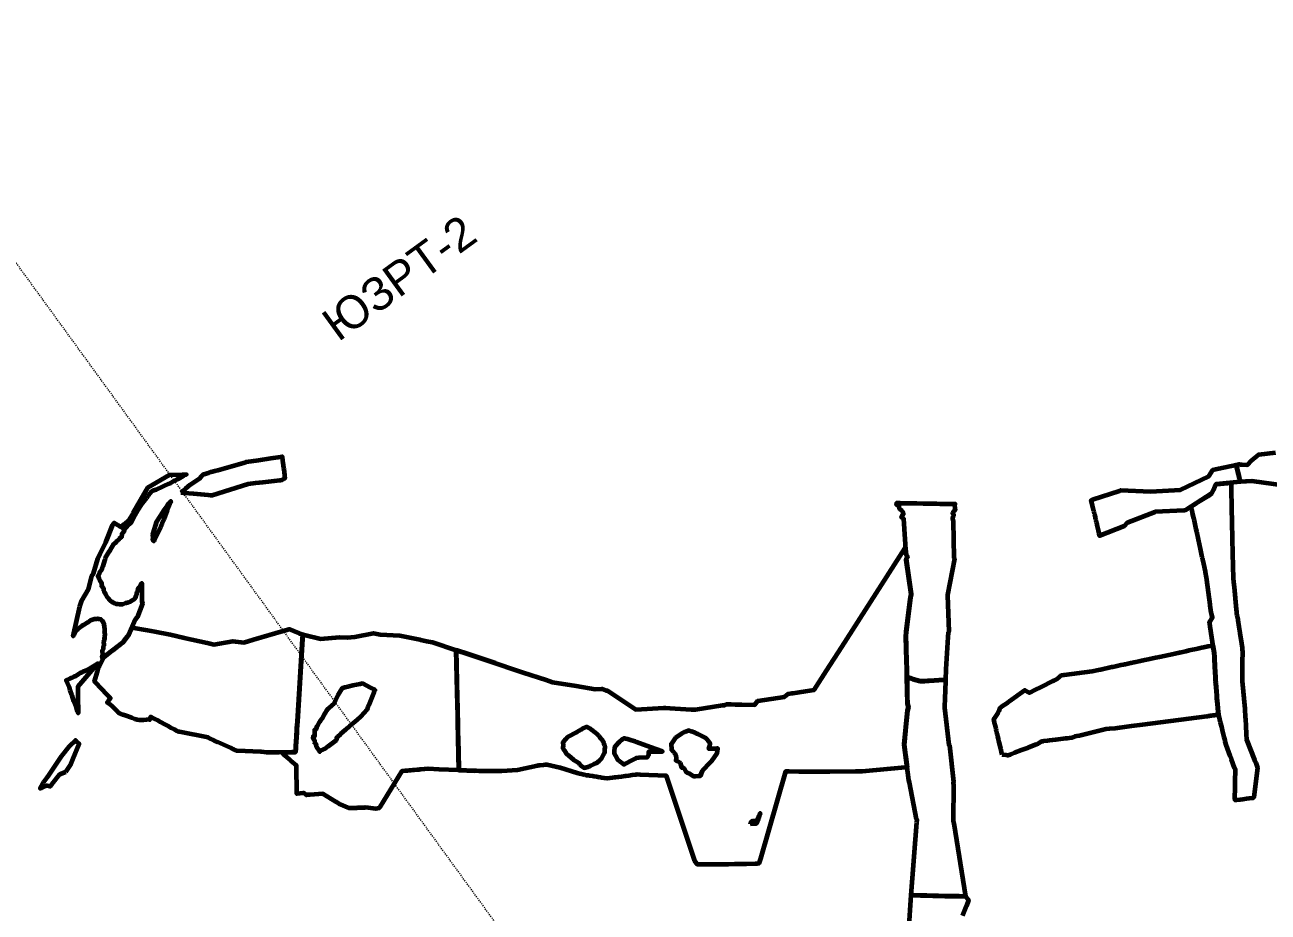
# Model space of a CAD drawing. Header units: millimetres. Extents: x -11105 to 6250, y -8045 to 7046.
# Drawn here: x -3911.5 to -3798.8, y -944.5 to -864 of the extents above; entities that cross this region are included whole.
import ezdxf
from ezdxf.enums import TextEntityAlignment as Align

# ---------------------------------------------------------------- set-up
doc = ezdxf.new("R2010")
doc.units = ezdxf.units.MM
doc.linetypes.add('DOT', pattern=[2, 1, -1])
for name, color, linetype in [('_Сеть_', 1, 'Continuous'), ('C_____20241011082056843177_Очистные_-225_ЗРТ_tridb_ОР_04_17', 1, 'Continuous'), ('C_____20241011082107859057_БДШ-0_26_23_18_-260_ЮЗРТ-2_tridb_ОР_03_20', 1, 'Continuous'), ('C_____20241011082107859057_БДШ-0_26_23_18_-260_ЮЗРТ-2_tridb_ОР_04_20', 1, 'Continuous'), ('C_____20241011082107978176_БДШ-0_26_28_-260_ЮЗРТ-2_tridb_ОР_11_20', 1, 'Continuous'), ('C_____20241011082107978176_БДШ-0_26_28_-260_ЮЗРТ-2_tridb_ОР_12_20', 1, 'Continuous'), ('C_____20241011082108115808_БДШ-0_28_30_-260_ЮЗРТ-2_ОР_tridb_ОР_09_20', 1, 'Continuous'), ('C_____20241011082109190137_БДШ-1_26_23_П18_-260_ЮЗРТ-2_ОР_tridb_ОР_10_20', 1, 'Continuous'), ('C_____20241011082115958728_ОРТ_24_П13_-260_ЮЗРТ-2_ОР_tridb_ОР_09_20', 1, 'Continuous'), ('C_____20241011082116097569_ОРТ_26_-260_ЮЗРТ-2_ОР_tridb_ОР_09_20', 1, 'Continuous'), ('C_____20241011082116097569_ОРТ_26_-260_ЮЗРТ-2_ОР_tridb_ОР_10_20', 1, 'Continuous'), ('C_____20241011082116097569_ОРТ_26_-260_ЮЗРТ-2_ОР_tridb_ОР_11_20', 1, 'Continuous'), ('C_____20241011082116562224_ОРТ_29_П6_-260_ПШ_ЮЗРТ-2_ОР_tridb_ОР_08_20', 1, 'Continuous'), ('C_____20241011082116562224_ОРТ_29_П6_-260_ПШ_ЮЗРТ-2_ОР_tridb_ОР_09_20', 1, 'Continuous')]:
    doc.layers.add(name, color=color, linetype=linetype)
doc.styles.add('Arial', font='arial.ttf', dxfattribs={"height": 0.2})

msp = doc.modelspace()

# ---------------------------------------------------------------- linework, layer by layer
at = {"layer": '_Сеть_', "color": 251, "linetype": 'DOT', "lineweight": 13, "ltscale": 0.09, "true_color": 0x42495b}
msp.add_lwpolyline([(-1601.21, -4066.55), (-5607.9, 1448.19)], dxfattribs=at)
at = {"layer": 'C_____20241011082107859057_БДШ-0_26_23_18_-260_ЮЗРТ-2_tridb_ОР_03_20', "color": 18, "linetype": 'Continuous', "lineweight": 60, "ltscale": 0.09, "true_color": 0x000000}
for points in [[(-3801.35, -905.22), (-3801.37, -905.15), (-3801.47, -904.75), (-3801.49, -904.65), (-3801.59, -904.26), (-3801.59, -904.23), (-3801.64, -904.04), (-3801.68, -903.89), (-3801.39, -903.83), (-3801.27, -903.85), (-3801.12, -903.87), (-3800.71, -903.89), (-3800.62, -903.87), (-3800.32, -903.53), (-3799.62, -902.97), (-3798.09, -902.78)], [(-3797.41, -905.76), (-3800.26, -905.38), (-3800.74, -905.39), (-3800.77, -905.38), (-3800.8, -905.39), (-3801.3, -905.44), (-3801.35, -905.22)]]:
    msp.add_lwpolyline(points, dxfattribs=at)
at = {"layer": 'C_____20241011082107859057_БДШ-0_26_23_18_-260_ЮЗРТ-2_tridb_ОР_04_20', "color": 18, "linetype": 'Continuous', "lineweight": 60, "ltscale": 0.09, "true_color": 0x000000}
msp.add_lwpolyline([(-3814.22, -909.6), (-3814.25, -909.48), (-3814.32, -909.15), (-3814.33, -909.11), (-3814.38, -908.91), (-3814.39, -908.85), (-3814.43, -908.71), (-3814.43, -908.69), (-3814.44, -908.68), (-3814.5, -908.41), (-3814.51, -908.35), (-3814.56, -908.17), (-3814.57, -908.1), (-3814.69, -907.61), (-3814.81, -907.09), (-3814.71, -907.04), (-3812.24, -906.24), (-3812.14, -906.19), (-3809.44, -906.31), (-3806.73, -906.16), (-3806.71, -906.15), (-3806.69, -906.14), (-3804.22, -904.96), (-3804.15, -904.93), (-3803.79, -904.34), (-3803.23, -904.22), (-3801.68, -903.89), (-3801.64, -904.04), (-3801.59, -904.23), (-3801.59, -904.26), (-3801.49, -904.65), (-3801.47, -904.75), (-3801.37, -905.15), (-3801.35, -905.22), (-3801.3, -905.44), (-3803.45, -905.65), (-3803.47, -905.65), (-3803.48, -905.65), (-3803.51, -905.65), (-3803.86, -906.47), (-3806.26, -907.99), (-3806.27, -907.99), (-3806.37, -908.03), (-3809.01, -908.15), (-3809.05, -908.18), (-3811.55, -909.15), (-3811.84, -909.45), (-3814.05, -910.33), (-3814.09, -910.13), (-3814.16, -909.85), (-3814.22, -909.6)], dxfattribs=at)
at = {"layer": 'C_____20241011082107978176_БДШ-0_26_28_-260_ЮЗРТ-2_tridb_ОР_11_20', "color": 18, "linetype": 'Continuous', "lineweight": 60, "ltscale": 0.09, "true_color": 0x000000}
for points in [[(-3872.17, -931.58), (-3872.17, -931.29), (-3872.18, -931.13), (-3872.18, -930.97), (-3872.19, -930.69), (-3872.19, -930.45), (-3872.2, -930.22), (-3872.2, -929.94), (-3872.2, -929.94), (-3872.21, -929.54), (-3872.21, -929.53), (-3872.21, -929.52), (-3872.22, -929.29), (-3872.27, -926.61), (-3872.27, -926.59), (-3872.29, -925.69), (-3872.4, -920.7), (-3871.28, -921.07), (-3868.84, -921.88), (-3866.96, -922.5), (-3866.32, -922.71), (-3864.25, -923.4), (-3863.68, -923.59), (-3861.54, -923.94), (-3859.8, -924.22), (-3859.2, -924.19), (-3858.84, -924.37), (-3858.71, -924.37), (-3856.11, -926.09), (-3853.59, -925.93), (-3853.41, -925.93), (-3853.03, -925.95), (-3852.06, -926.01), (-3851.1, -926.07), (-3850.86, -926.09), (-3850.71, -926.08), (-3848.25, -925.69), (-3848.05, -925.7), (-3847.83, -925.6), (-3847.72, -925.6), (-3847.51, -925.6), (-3847.11, -925.61), (-3846.9, -925.61), (-3846.51, -925.62), (-3845.32, -925.64), (-3845.06, -925.3), (-3842.63, -924.92), (-3842.31, -924.66), (-3841.96, -924.61), (-3841.94, -924.61), (-3841.89, -924.6), (-3841.47, -924.53), (-3841.3, -924.51), (-3840.74, -924.42), (-3839.94, -924.3), (-3838.81, -922.55), (-3837.44, -920.4), (-3831.68, -911.42), (-3831.65, -911.38), (-3831.62, -911.87), (-3831.61, -912.03), (-3831.61, -912.06), (-3831.57, -912.11), (-3831.49, -912.22), (-3831.52, -912.29), (-3831.6, -912.46), (-3831.13, -915.63), (-3831.14, -915.69), (-3831.21, -915.91), (-3831.6, -919.04), (-3831.6, -919.06), (-3831.63, -919.37), (-3831.6, -920.34), (-3831.59, -920.8), (-3831.59, -920.95), (-3831.58, -921.29), (-3831.56, -921.82), (-3831.55, -922.38), (-3831.55, -922.45), (-3831.52, -923.93), (-3831.51, -924.14), (-3831.5, -924.84), (-3831.48, -925.57), (-3831.38, -925.86), (-3831.49, -926.16), (-3831.65, -927.92), (-3831.65, -927.98), (-3831.71, -928.61), (-3831.72, -928.69), (-3831.77, -929.26), (-3831.65, -930.23), (-3831.63, -930.37), (-3831.51, -931.34), (-3831.68, -931.35), (-3835.58, -931.69), (-3836.19, -931.7), (-3838.54, -931.72), (-3838.82, -931.72), (-3839.83, -931.73), (-3840.27, -931.73), (-3840.3, -931.73), (-3840.35, -931.73), (-3841, -931.72), (-3841.31, -931.72), (-3842.2, -931.71), (-3842.54, -931.71), (-3844.82, -939.58), (-3844.89, -939.85), (-3844.95, -940.05), (-3845.12, -940.08), (-3845.29, -940.08), (-3846.07, -940.09), (-3846.47, -940.1), (-3847.18, -940.11), (-3847.74, -940.12), (-3847.85, -940.12), (-3847.97, -940.12), (-3848.39, -940.12), (-3849.05, -940.12), (-3849.48, -940.13), (-3850.18, -940.13), (-3850.52, -940.13), (-3850.76, -939.79), (-3853.33, -932.1), (-3855.73, -932), (-3856.03, -931.98), (-3856.13, -932), (-3856.45, -932.04), (-3856.75, -932.08), (-3857.03, -932.12), (-3857.09, -932.12), (-3857.43, -932.17), (-3857.68, -932.2), (-3857.73, -932.21), (-3857.96, -932.24), (-3858.04, -932.25), (-3858.23, -932.28), (-3858.73, -932.34), (-3858.98, -932.3), (-3859.2, -932.26), (-3859.31, -932.25), (-3859.42, -932.23), (-3859.66, -932.19), (-3859.88, -932.16), (-3860.03, -932.13), (-3860.28, -932.09), (-3860.41, -932.07), (-3860.57, -932.05), (-3860.69, -932.03), (-3860.74, -932.02), (-3860.81, -932.01), (-3861.43, -931.86), (-3862.98, -931.38), (-3864.15, -931.08), (-3864.33, -931.1), (-3864.48, -931.12), (-3864.82, -931.16), (-3864.95, -931.17), (-3865.04, -931.18), (-3866.84, -931.58), (-3868.26, -931.66), (-3869.54, -931.68), (-3869.67, -931.68), (-3869.86, -931.67), (-3869.9, -931.67), (-3870.09, -931.66), (-3870.25, -931.66), (-3870.31, -931.66), (-3870.61, -931.65), (-3870.75, -931.65), (-3872.17, -931.58)], [(-3861.7, -930.67), (-3861.45, -930.81), (-3861.45, -930.81), (-3861.4, -930.86), (-3861.33, -930.92), (-3861.22, -931.03), (-3861.16, -931.09), (-3861.07, -931.18), (-3860.97, -931.26), (-3860.8, -931.38), (-3860.46, -931.29), (-3860.36, -931.24), (-3860.2, -931.17), (-3859.91, -931.03), (-3859.72, -930.94), (-3859.45, -930.72), (-3859.21, -930.49), (-3859.09, -930.26), (-3859.04, -930.18), (-3859.02, -930.13), (-3858.95, -930.02), (-3858.93, -929.98), (-3858.93, -929.88), (-3858.92, -929.78), (-3858.9, -929.44), (-3858.92, -929.37), (-3858.94, -929.34), (-3858.96, -929.27), (-3858.99, -929.19), (-3859.02, -929.13), (-3859.07, -928.98), (-3859.12, -928.88), (-3859.25, -928.73), (-3859.34, -928.62), (-3859.46, -928.48), (-3859.58, -928.33), (-3859.69, -928.25), (-3859.76, -928.2), (-3859.95, -928.05), (-3860.18, -927.88), (-3860.21, -927.85), (-3860.27, -927.81), (-3860.41, -927.73), (-3860.6, -927.64), (-3860.88, -927.77), (-3861.05, -927.88), (-3861.46, -928.14), (-3861.49, -928.16), (-3861.5, -928.17), (-3861.51, -928.17), (-3862.26, -928.57), (-3862.32, -928.6), (-3862.45, -928.77), (-3862.68, -929.02), (-3862.73, -929.07), (-3862.72, -929.3), (-3862.75, -929.57), (-3862.7, -929.63), (-3862.59, -929.79), (-3862.41, -930.1), (-3862.21, -930.25), (-3861.76, -930.64), (-3861.7, -930.67)], [(-3852.1, -930.92), (-3851.96, -931.35), (-3851.79, -931.38), (-3851.76, -931.39), (-3851.76, -931.4), (-3851.76, -931.41), (-3851.75, -931.42), (-3851.74, -931.44), (-3851.58, -931.73), (-3851.51, -931.76), (-3851.42, -931.82), (-3851.22, -931.9), (-3850.9, -932.13), (-3850.73, -932.11), (-3850.42, -932.09), (-3850.24, -932.08), (-3850.11, -931.7), (-3850.08, -931.66), (-3850.05, -931.59), (-3849.37, -930.88), (-3849.21, -930.72), (-3848.73, -930.05), (-3848.67, -929.62), (-3848.67, -929.62), (-3848.72, -929.62), (-3848.74, -929.62), (-3848.9, -929.63), (-3849.1, -929.63), (-3849.32, -929.64), (-3849.35, -929.64), (-3849.48, -929.65), (-3849.39, -929.38), (-3849.38, -929.18), (-3849.38, -929.15), (-3849.52, -928.94), (-3849.68, -928.77), (-3849.7, -928.75), (-3849.72, -928.72), (-3849.73, -928.72), (-3849.74, -928.71), (-3849.77, -928.67), (-3849.96, -928.58), (-3850.01, -928.55), (-3850.12, -928.51), (-3850.42, -928.34), (-3850.49, -928.31), (-3850.58, -928.28), (-3850.59, -928.27), (-3850.73, -928.2), (-3851.08, -928.06), (-3851.29, -927.99), (-3851.61, -928.09), (-3851.67, -928.11), (-3851.77, -928.15), (-3851.93, -928.26), (-3852.53, -928.66), (-3852.89, -929.18), (-3852.9, -929.19), (-3852.89, -929.71), (-3852.89, -929.72), (-3852.71, -929.93), (-3852.67, -929.97), (-3852.6, -930.05), (-3852.56, -930.1), (-3852.52, -930.15), (-3852.49, -930.28), (-3852.46, -930.46), (-3852.46, -930.56), (-3852.46, -930.6), (-3852.48, -930.69), (-3852.16, -930.84), (-3852.12, -930.87), (-3852.1, -930.92)], [(-3857.59, -930.76), (-3857.52, -930.81), (-3857.36, -930.93), (-3857.2, -931.05), (-3857.06, -930.98), (-3856.87, -930.88), (-3856.66, -930.77), (-3856.54, -930.71), (-3856.17, -930.52), (-3856.16, -930.51), (-3856.14, -930.51), (-3856.05, -930.45), (-3855.83, -930.44), (-3855.06, -930.4), (-3854.93, -930.19), (-3854.93, -930.15), (-3854.93, -930.14), (-3854.93, -930.11), (-3854.93, -930.08), (-3854.93, -930.06), (-3854.94, -929.98), (-3854.94, -929.92), (-3854.94, -929.89), (-3853.7, -929.9), (-3854.82, -929.5), (-3856.07, -929.05), (-3856.07, -929.05), (-3856.09, -929.04), (-3856.17, -928.98), (-3856.19, -928.98), (-3856.19, -928.98), (-3856.19, -928.98), (-3856.52, -928.88), (-3856.61, -928.85), (-3856.78, -928.8), (-3856.88, -928.77), (-3857, -928.73), (-3857.14, -928.68), (-3857.29, -928.78), (-3857.41, -928.86), (-3857.61, -928.99), (-3857.7, -929.11), (-3858.04, -929.51), (-3858.07, -929.9), (-3858.09, -930.06), (-3857.96, -930.27), (-3857.83, -930.5), (-3857.8, -930.56), (-3857.75, -930.64), (-3857.59, -930.76)], [(-3845.76, -936.44), (-3845.52, -936.42), (-3845.47, -936.42), (-3845.34, -936.41), (-3845.29, -936.4), (-3845.26, -936.4), (-3845.25, -936.4), (-3845.23, -936.4), (-3845.22, -936.4), (-3845.2, -936.4), (-3845.19, -936.4), (-3845.19, -936.4), (-3845.18, -936.4), (-3845.18, -936.4), (-3845.17, -936.4), (-3845, -936), (-3844.99, -935.98), (-3844.97, -935.92), (-3844.9, -935.73), (-3844.83, -935.49), (-3844.86, -935.57), (-3844.95, -935.74), (-3845.04, -935.91), (-3845.05, -935.93), (-3845.08, -935.98), (-3845.1, -936.03), (-3845.12, -936.07), (-3845.14, -936.11), (-3845.15, -936.12), (-3845.16, -936.14), (-3845.17, -936.16), (-3845.17, -936.17), (-3845.52, -936.19), (-3845.63, -936.22), (-3845.64, -936.22), (-3845.75, -936.42), (-3845.76, -936.44)]]:
    msp.add_lwpolyline(points, dxfattribs=at)
at = {"layer": 'C_____20241011082107978176_БДШ-0_26_28_-260_ЮЗРТ-2_tridb_ОР_12_20', "color": 18, "linetype": 'Continuous', "lineweight": 60, "ltscale": 0.09, "true_color": 0x000000}
for points in [[(-3886.05, -933.78), (-3886.21, -933.65), (-3886.29, -933.66), (-3886.85, -933.73), (-3886.89, -931.17), (-3887.41, -930.72), (-3887.42, -930.71), (-3887.42, -930.71), (-3887.42, -930.71), (-3887.43, -930.7), (-3887.45, -930.68), (-3887.47, -930.66), (-3887.5, -930.64), (-3887.54, -930.61), (-3887.57, -930.57), (-3887.63, -930.52), (-3887.67, -930.49), (-3887.74, -930.42), (-3887.78, -930.39), (-3887.87, -930.31), (-3888.07, -930.13), (-3888.16, -930.05), (-3888.25, -929.97), (-3888.09, -929.97), (-3887.89, -929.97), (-3887.57, -929.96), (-3887.34, -929.96), (-3887.31, -929.96), (-3887.06, -929.96), (-3886.98, -929.96), (-3886.98, -929.91), (-3886.98, -929.86), (-3886.96, -929.65), (-3886.96, -929.6), (-3886.95, -929.44), (-3886.94, -929.25), (-3886.94, -929.19), (-3886.93, -929.18), (-3886.92, -928.92), (-3886.92, -928.89), (-3886.9, -928.64), (-3886.89, -928.49), (-3886.89, -928.39), (-3886.88, -928.25), (-3886.88, -928.21), (-3886.87, -928.2), (-3886.87, -928.14), (-3886.86, -928.02), (-3886.85, -927.86), (-3886.85, -927.81), (-3886.83, -927.48), (-3886.83, -927.47), (-3886.81, -927.22), (-3886.81, -927.16), (-3886.35, -919.68), (-3886.33, -919.32), (-3886.61, -919.2), (-3886.5, -919.23), (-3886.2, -919.32), (-3884.7, -919.68), (-3882.98, -919.53), (-3882.3, -919.55), (-3881.6, -919.48), (-3879.91, -919.15), (-3879.3, -919.28), (-3877.51, -919.36), (-3875.7, -919.74), (-3875.65, -919.76), (-3875.1, -919.87), (-3874.57, -919.98), (-3872.4, -920.7), (-3871.28, -921.07), (-3868.84, -921.88), (-3871.28, -921.07), (-3872.4, -920.7), (-3872.31, -925.03), (-3872.29, -925.97), (-3872.29, -925.99), (-3872.22, -929.29), (-3872.21, -929.53), (-3872.2, -929.94), (-3872.19, -930.45), (-3872.18, -930.97), (-3872.18, -931.13), (-3872.17, -931.29), (-3872.17, -931.58), (-3870.75, -931.65), (-3872.2, -931.58), (-3872.24, -931.58), (-3873.96, -931.51), (-3874.94, -931.45), (-3875.61, -931.52), (-3875.7, -931.53), (-3875.72, -931.53), (-3875.79, -931.54), (-3875.82, -931.54), (-3875.95, -931.56), (-3876.22, -931.58), (-3876.23, -931.58), (-3876.33, -931.59), (-3876.52, -931.61), (-3876.59, -931.61), (-3876.68, -931.62), (-3876.82, -931.63), (-3877.04, -931.65), (-3877.24, -931.67), (-3877.26, -931.67), (-3877.27, -931.67), (-3877.34, -931.68), (-3879.34, -934.93), (-3879.34, -934.93), (-3879.38, -934.99), (-3879.4, -935.03), (-3879.69, -935.09), (-3880.63, -934.97), (-3880.71, -934.98), (-3880.77, -934.98), (-3880.87, -934.98), (-3880.93, -934.98), (-3881.17, -934.99), (-3881.26, -935), (-3881.35, -935), (-3881.46, -935.01), (-3881.68, -935.01), (-3881.92, -935.02), (-3882.09, -935.03), (-3882.09, -935.03), (-3883.03, -934.62), (-3883.29, -934.46), (-3883.31, -934.45), (-3884.51, -933.71), (-3885.68, -933.82), (-3885.94, -933.83), (-3885.99, -933.84), (-3886.05, -933.78)], [(-3885.34, -928.97), (-3885.25, -929.07), (-3885.18, -929.15), (-3885.15, -929.24), (-3885.11, -929.34), (-3885.01, -929.56), (-3884.88, -929.76), (-3884.79, -929.91), (-3884.73, -929.87), (-3884.58, -929.75), (-3884.57, -929.74), (-3884.49, -929.71), (-3884.48, -929.71), (-3884.33, -929.65), (-3884.03, -929.4), (-3884.03, -929.4), (-3883.55, -929.04), (-3883.3, -928.85), (-3883.24, -928.77), (-3883.24, -928.77), (-3883.24, -928.72), (-3883.24, -928.72), (-3883.24, -928.7), (-3883.24, -928.66), (-3883.25, -928.65), (-3883.25, -928.64), (-3883.2, -928.59), (-3883.11, -928.52), (-3882.91, -928.33), (-3882.86, -928.28), (-3882.46, -927.93), (-3882.37, -927.84), (-3882.19, -927.69), (-3882.07, -927.63), (-3882.07, -927.6), (-3881.4, -927), (-3881.03, -926.68), (-3880.47, -926.09), (-3880.42, -925.93), (-3880.38, -925.82), (-3880.32, -925.67), (-3879.84, -924.48), (-3879.84, -924.45), (-3879.78, -924.33), (-3879.77, -924.32), (-3879.77, -924.31), (-3879.78, -924.31), (-3879.78, -924.31), (-3879.78, -924.31), (-3879.78, -924.31), (-3879.78, -924.31), (-3879.78, -924.3), (-3880.17, -924.1), (-3880.9, -923.72), (-3881.13, -923.77), (-3881.78, -923.89), (-3882.13, -923.99), (-3882.22, -924.01), (-3882.24, -924.01), (-3882.24, -924.02), (-3882.51, -924.09), (-3882.6, -924.11), (-3882.74, -924.14), (-3883, -924.55), (-3883.13, -924.78), (-3883.16, -924.84), (-3883.52, -925.57), (-3883.67, -925.7), (-3884.03, -926.01), (-3884.19, -926.24), (-3884.25, -926.34), (-3884.38, -926.53), (-3884.6, -926.91), (-3884.7, -927.07), (-3884.71, -927.07), (-3884.71, -927.07), (-3884.71, -927.07), (-3884.81, -927.24), (-3884.81, -927.24), (-3884.82, -927.24), (-3884.84, -927.24), (-3884.98, -927.57), (-3884.99, -927.59), (-3884.99, -927.59), (-3885.02, -927.59), (-3885.05, -927.6), (-3885.11, -927.8), (-3885.11, -927.81), (-3885.12, -927.81), (-3885.12, -927.81), (-3885.14, -927.92), (-3885.15, -927.92), (-3885.17, -927.93), (-3885.18, -927.93), (-3885.19, -927.93), (-3885.23, -927.93), (-3885.25, -927.93), (-3885.26, -928.38), (-3885.26, -928.39), (-3885.26, -928.39), (-3885.26, -928.39), (-3885.26, -928.39), (-3885.26, -928.39), (-3885.26, -928.52), (-3885.3, -928.51), (-3885.31, -928.51), (-3885.31, -928.51), (-3885.35, -928.51), (-3885.39, -928.5), (-3885.33, -928.65), (-3885.32, -928.66), (-3885.34, -928.66), (-3885.37, -928.66), (-3885.4, -928.66), (-3885.41, -928.66), (-3885.41, -928.66), (-3885.41, -928.66), (-3885.42, -928.66), (-3885.31, -928.8), (-3885.29, -928.83), (-3885.26, -928.86), (-3885.26, -928.86), (-3885.26, -928.86), (-3885.26, -928.87), (-3885.27, -928.92), (-3885.27, -928.93), (-3885.26, -928.94), (-3885.24, -928.98), (-3885.27, -928.98), (-3885.34, -928.97)]]:
    msp.add_lwpolyline(points, dxfattribs=at)
at = {"layer": 'C_____20241011082108115808_БДШ-0_28_30_-260_ЮЗРТ-2_ОР_tridb_ОР_09_20', "color": 18, "linetype": 'Continuous', "lineweight": 60, "ltscale": 0.09, "true_color": 0x000000}
msp.add_lwpolyline([(-3900.83, -927.05), (-3901.15, -927.03), (-3901.34, -927.02), (-3901.56, -926.94), (-3901.84, -926.84), (-3902.42, -926.62), (-3902.62, -926.55), (-3903.05, -926.39), (-3903.08, -926.3), (-3903.09, -926.28), (-3903.55, -925.84), (-3903.57, -925.82), (-3903.6, -925.79), (-3903.64, -925.75), (-3903.79, -925.61), (-3903.97, -925.5), (-3904.06, -925.44), (-3904.06, -925.44), (-3903.97, -925.34), (-3903.95, -925.32), (-3903.93, -925.29), (-3903.84, -925.17), (-3903.75, -925.06), (-3904.11, -924.68), (-3904.2, -924.59), (-3904.45, -924.32), (-3904.47, -924.3), (-3904.49, -924.28), (-3905.2, -923.54), (-3904.93, -922.62), (-3904.84, -922.27), (-3904.74, -922.08), (-3904.33, -921.31), (-3904.32, -921.31), (-3904.06, -921.1), (-3903.92, -921), (-3903.57, -920.72), (-3903.57, -920.72), (-3903.55, -920.7), (-3903.17, -920.41), (-3902.95, -920.23), (-3902.86, -920.17), (-3902.73, -920.06), (-3902.68, -920.02), (-3902.36, -919.62), (-3902.11, -919.29), (-3901.82, -918.64), (-3901.28, -918.74), (-3900.96, -918.79), (-3900.39, -918.89), (-3899.73, -919), (-3898.34, -919.27), (-3897.07, -919.59), (-3894.99, -920.04), (-3894.4, -920.17), (-3892.66, -919.87), (-3891.68, -919.99), (-3890.8, -919.73), (-3888.11, -918.94), (-3887.57, -918.79), (-3886.33, -919.32), (-3886.35, -919.68), (-3886.81, -927.16), (-3886.83, -927.47), (-3886.83, -927.49), (-3886.85, -927.82), (-3886.87, -928.2), (-3886.9, -928.62), (-3886.9, -928.69), (-3886.92, -928.88), (-3886.92, -928.9), (-3886.93, -929.19), (-3886.94, -929.24), (-3886.96, -929.54), (-3886.96, -929.63), (-3886.98, -929.89), (-3886.98, -929.96), (-3887.15, -929.96), (-3887.3, -929.96), (-3888.47, -929.97), (-3889.01, -929.98), (-3889.26, -929.98), (-3889.59, -929.98), (-3889.59, -929.98), (-3890.1, -929.93), (-3890.12, -929.93), (-3892.28, -929.82), (-3892.58, -929.69), (-3892.61, -929.68), (-3892.77, -929.6), (-3892.87, -929.56), (-3893.49, -929.28), (-3894.03, -929.04), (-3894.32, -928.91), (-3894.83, -928.68), (-3894.91, -928.62), (-3897.51, -928.11), (-3897.59, -928.09), (-3897.71, -928.03), (-3897.96, -927.9), (-3898.28, -927.73), (-3898.47, -927.62), (-3898.83, -927.44), (-3899.22, -927.23), (-3899.42, -927.12), (-3899.81, -926.91), (-3900.13, -926.74), (-3900.19, -927), (-3900.22, -926.97), (-3900.77, -927.04), (-3900.83, -927.05)], dxfattribs=at)
at = {"layer": 'C_____20241011082109190137_БДШ-1_26_23_П18_-260_ЮЗРТ-2_ОР_tridb_ОР_10_20', "color": 18, "linetype": 'Continuous', "lineweight": 60, "ltscale": 0.09, "true_color": 0x000000}
msp.add_lwpolyline([(-3822.88, -930.18), (-3822.91, -930.07), (-3822.94, -929.93), (-3823.02, -929.6), (-3823.15, -929.05), (-3823.18, -928.94), (-3823.18, -928.93), (-3823.2, -928.86), (-3823.28, -928.52), (-3823.32, -928.33), (-3823.33, -928.31), (-3823.37, -928.13), (-3823.39, -928.06), (-3823.39, -928.06), (-3823.39, -928.06), (-3823.41, -927.99), (-3823.43, -927.88), (-3823.45, -927.82), (-3823.53, -927.47), (-3823.54, -927.44), (-3823.55, -927.41), (-3823.58, -927.25), (-3823.65, -926.96), (-3823.64, -926.94), (-3823.59, -926.85), (-3823.57, -926.83), (-3823.51, -926.75), (-3823.26, -926.37), (-3823.25, -926.35), (-3823.15, -926.17), (-3823.14, -926.16), (-3823.1, -925.95), (-3822.91, -925.82), (-3822.88, -925.79), (-3822.42, -925.46), (-3822.37, -925.43), (-3822.24, -925.33), (-3820.82, -924.32), (-3820.5, -924.52), (-3820.47, -924.54), (-3820.46, -924.54), (-3820.38, -924.53), (-3819.93, -924.3), (-3819.36, -924.02), (-3818.3, -923.49), (-3818.2, -923.44), (-3818.02, -923.35), (-3817.9, -923.3), (-3817.76, -923.18), (-3817.75, -923.17), (-3817.68, -923.11), (-3817.6, -923.04), (-3817.44, -922.96), (-3817.27, -922.92), (-3814.74, -922.61), (-3814.16, -922.49), (-3813.96, -922.44), (-3813.96, -922.44), (-3813.93, -922.44), (-3812.94, -922.22), (-3812.84, -922.2), (-3812.59, -922.15), (-3812.09, -922.04), (-3811.89, -922), (-3811.76, -921.97), (-3811.7, -921.96), (-3811.22, -921.85), (-3811.19, -921.85), (-3810.93, -921.79), (-3810.33, -921.66), (-3809.95, -921.58), (-3809.5, -921.48), (-3808.94, -921.36), (-3808.62, -921.29), (-3807.76, -921.11), (-3807.48, -921.05), (-3807.2, -920.99), (-3806.81, -920.91), (-3806.72, -920.89), (-3806.65, -920.87), (-3806.23, -920.78), (-3805.92, -920.71), (-3805.14, -920.55), (-3804.77, -920.46), (-3804.6, -920.43), (-3804.22, -920.35), (-3803.98, -920.3), (-3803.85, -920.27), (-3803.77, -920.25), (-3803.74, -920.39), (-3803.66, -920.93), (-3803.64, -921.31), (-3803.64, -921.38), (-3803.63, -921.41), (-3803.63, -921.44), (-3803.63, -921.46), (-3803.63, -921.46), (-3803.62, -921.75), (-3803.61, -921.88), (-3803.6, -922.21), (-3803.55, -923.14), (-3803.53, -923.53), (-3803.52, -923.63), (-3803.51, -923.73), (-3803.48, -924.05), (-3803.45, -924.44), (-3803.43, -924.81), (-3803.41, -925.06), (-3803.38, -925.33), (-3803.37, -925.57), (-3803.31, -926.33), (-3803.26, -926.53), (-3803.25, -926.56), (-3803.39, -926.58), (-3803.58, -926.6), (-3803.63, -926.61), (-3803.67, -926.61), (-3803.78, -926.63), (-3803.79, -926.63), (-3803.89, -926.64), (-3804.04, -926.66), (-3804.05, -926.66), (-3804.1, -926.67), (-3804.21, -926.69), (-3804.3, -926.7), (-3804.34, -926.7), (-3810.15, -927.47), (-3811.16, -927.6), (-3812.21, -927.74), (-3812.26, -927.74), (-3812.42, -927.76), (-3812.45, -927.77), (-3812.64, -927.79), (-3812.64, -927.79), (-3812.64, -927.79), (-3812.64, -927.79), (-3812.65, -927.79), (-3812.65, -927.79), (-3812.68, -927.8), (-3813.16, -927.83), (-3813.49, -927.85), (-3815.9, -928.48), (-3816.11, -928.5), (-3816.31, -928.54), (-3816.61, -928.65), (-3817.01, -928.7), (-3817.16, -928.72), (-3818.03, -928.83), (-3818.05, -928.83), (-3818.6, -928.9), (-3818.79, -928.92), (-3819.13, -928.96), (-3819.17, -928.97), (-3819.32, -928.97), (-3819.57, -929.13), (-3819.66, -929.19), (-3819.8, -929.26), (-3820.51, -929.53), (-3820.59, -929.57), (-3820.69, -929.6), (-3820.96, -929.71), (-3821.14, -929.78), (-3821.78, -930.02), (-3822.03, -930.12), (-3822.18, -930.18), (-3822.39, -930.24), (-3822.39, -930.24), (-3822.54, -930.22), (-3822.78, -930.19), (-3822.85, -930.19), (-3822.88, -930.18)], dxfattribs=at)
at = {"layer": 'C_____20241011082115958728_ОРТ_24_П13_-260_ЮЗРТ-2_ОР_tridb_ОР_09_20', "color": 18, "linetype": 'Continuous', "lineweight": 60, "ltscale": 0.09, "true_color": 0x000000}
msp.add_lwpolyline([(-3801.79, -934.11), (-3801.77, -933.19), (-3801.76, -932.73), (-3801.76, -932.59), (-3801.73, -931.59), (-3801.81, -931.36), (-3802.08, -930.61), (-3802.1, -930.55), (-3802.2, -930.28), (-3802.56, -929.28), (-3802.63, -929.06), (-3802.66, -928.97), (-3802.68, -928.87), (-3802.75, -928.59), (-3802.87, -928.1), (-3802.98, -927.65), (-3803.08, -927.25), (-3803.15, -926.97), (-3803.31, -926.33), (-3803.37, -925.57), (-3803.38, -925.33), (-3803.41, -925.06), (-3803.43, -924.81), (-3803.45, -924.44), (-3803.48, -924.05), (-3803.51, -923.73), (-3803.52, -923.63), (-3803.53, -923.53), (-3803.55, -923.14), (-3803.6, -922.21), (-3803.61, -921.88), (-3803.62, -921.75), (-3803.63, -921.46), (-3803.64, -921.31), (-3803.66, -920.93), (-3804.04, -918.56), (-3804.06, -918.27), (-3804.08, -918.13), (-3804.03, -918.06), (-3803.81, -917.75), (-3803.91, -917.4), (-3803.94, -917.27), (-3804.02, -916.64), (-3804.03, -916.6), (-3804.03, -916.55), (-3804.32, -914.33), (-3804.33, -914.3), (-3804.36, -914.12), (-3804.44, -913.63), (-3804.45, -913.58), (-3804.6, -912.88), (-3804.61, -912.86), (-3804.66, -912.63), (-3804.73, -912.32), (-3804.74, -912.26), (-3804.9, -911.52), (-3805, -911.08), (-3805.09, -910.66), (-3805.25, -909.95), (-3805.3, -909.72), (-3805.33, -909.57), (-3805.46, -908.97), (-3805.52, -908.72), (-3805.62, -908.27), (-3805.63, -908.21), (-3805.7, -907.91), (-3805.72, -907.82), (-3805.75, -907.67), (-3805.26, -907.36), (-3805.23, -907.34), (-3805.23, -907.34), (-3805.23, -907.34), (-3805.21, -907.32), (-3805.15, -907.29), (-3804.25, -906.72), (-3804.25, -906.72), (-3803.86, -906.47), (-3803.86, -906.47), (-3803.86, -906.46), (-3803.73, -906.16), (-3803.6, -905.87), (-3803.6, -905.86), (-3803.51, -905.65), (-3803.48, -905.65), (-3803.48, -905.65), (-3803.47, -905.65), (-3803.45, -905.65), (-3802.44, -905.55), (-3802.44, -905.55), (-3802.43, -905.55), (-3802.43, -905.55), (-3802.4, -905.54), (-3802.4, -905.54), (-3802.33, -905.54), (-3802.13, -905.52), (-3802.13, -905.56), (-3802.13, -905.6), (-3802.12, -906), (-3802.11, -906.46), (-3802.11, -906.68), (-3802.11, -906.71), (-3802.1, -907.18), (-3802.08, -908.17), (-3802.07, -908.79), (-3802.05, -909.46), (-3802.05, -909.64), (-3802.04, -910.05), (-3802.02, -911.03), (-3802.01, -911.5), (-3802.01, -911.74), (-3802, -911.86), (-3802, -912.04), (-3802, -912.12), (-3801.98, -912.89), (-3801.97, -913.35), (-3801.95, -913.89), (-3801.94, -914.15), (-3801.9, -914.52), (-3801.85, -914.98), (-3801.66, -917.02), (-3801.64, -917.21), (-3801.63, -917.38), (-3801.63, -917.38), (-3801.6, -917.51), (-3801.52, -917.89), (-3801.52, -917.98), (-3801.43, -918.59), (-3801.34, -919.14), (-3801.34, -919.17), (-3801.33, -919.2), (-3801.25, -919.69), (-3801.13, -920.48), (-3801.11, -920.59), (-3801.11, -920.65), (-3801.1, -920.85), (-3801.11, -921.79), (-3801.11, -921.93), (-3801.11, -922.25), (-3801.11, -922.32), (-3801.12, -922.62), (-3801.12, -922.72), (-3801.13, -923.37), (-3801.11, -923.53), (-3801.06, -924.11), (-3800.93, -925.41), (-3800.88, -925.98), (-3800.88, -926.06), (-3800.87, -926.08), (-3800.84, -926.75), (-3800.83, -926.98), (-3800.8, -927.53), (-3800.76, -928.33), (-3800.73, -928.76), (-3800.72, -928.8), (-3800, -930.65), (-3799.94, -930.8), (-3799.89, -930.91), (-3799.72, -931.36), (-3800.06, -934.03), (-3800.15, -934.13), (-3800.49, -934.16), (-3800.73, -934.19), (-3801.06, -934.23), (-3801.31, -934.26), (-3801.63, -934.29), (-3801.76, -934.31), (-3801.79, -934.11)], dxfattribs=at)
at = {"layer": 'C_____20241011082116097569_ОРТ_26_-260_ЮЗРТ-2_ОР_tridb_ОР_09_20', "color": 18, "linetype": 'Continuous', "lineweight": 60, "ltscale": 0.09, "true_color": 0x000000}
msp.add_lwpolyline([(-3831.37, -946.13), (-3831.14, -942.92), (-3830.31, -942.94), (-3829.91, -942.95), (-3829.73, -942.95), (-3829.18, -942.96), (-3829.11, -942.96), (-3828.76, -942.97), (-3828.67, -942.97), (-3828.09, -942.99), (-3827.72, -942.99), (-3827.51, -943), (-3827.01, -943.01), (-3826.78, -943.01), (-3826.23, -943.02), (-3825.96, -943.32), (-3825.95, -943.33), (-3825.93, -943.36), (-3826.13, -943.87), (-3826.48, -944.79)], dxfattribs=at)
at = {"layer": 'C_____20241011082116097569_ОРТ_26_-260_ЮЗРТ-2_ОР_tridb_ОР_10_20', "color": 18, "linetype": 'Continuous', "lineweight": 60, "ltscale": 0.09, "true_color": 0x000000}
msp.add_lwpolyline([(-3830.62, -936.28), (-3830.61, -936.11), (-3830.67, -936.03), (-3831.31, -932.69), (-3831.36, -932.49), (-3831.77, -929.26), (-3831.49, -926.16), (-3831.38, -925.86), (-3831.48, -925.57), (-3831.51, -924.36), (-3831.53, -923.16), (-3831.45, -923.18), (-3831.43, -923.19), (-3831.21, -923.25), (-3831.12, -923.28), (-3830.98, -923.32), (-3830.33, -923.52), (-3830.16, -923.51), (-3830.1, -923.51), (-3829.94, -923.5), (-3829.63, -923.48), (-3829.52, -923.47), (-3828.18, -923.39), (-3828.17, -923.39), (-3828.13, -923.39), (-3828.1, -923.39), (-3828.07, -923.39), (-3828.06, -923.39), (-3828.04, -923.38), (-3828.03, -923.38), (-3828.03, -923.38), (-3828.04, -923.54), (-3828.1, -925.07), (-3828.13, -925.81), (-3828.11, -925.93), (-3827.74, -929.27), (-3827.68, -929.35), (-3827.3, -932.65), (-3827.34, -932.77), (-3827.29, -932.9), (-3827.32, -936.18), (-3827.26, -936.4), (-3826.23, -943.02), (-3826.78, -943.01), (-3827.01, -943.01), (-3827.51, -943), (-3827.72, -942.99), (-3828.09, -942.99), (-3828.67, -942.97), (-3828.76, -942.97), (-3829.11, -942.96), (-3829.18, -942.96), (-3829.73, -942.95), (-3829.91, -942.95), (-3830.31, -942.94), (-3831.14, -942.92), (-3830.62, -936.28)], dxfattribs=at)
at = {"layer": 'C_____20241011082116097569_ОРТ_26_-260_ЮЗРТ-2_ОР_tridb_ОР_11_20', "color": 18, "linetype": 'Continuous', "lineweight": 60, "ltscale": 0.09, "true_color": 0x000000}
msp.add_lwpolyline([(-3831.49, -912.22), (-3831.61, -912.06), (-3831.61, -912.02), (-3831.81, -908.8), (-3831.82, -908.8), (-3832.02, -908.68), (-3831.99, -908.54), (-3831.93, -908.47), (-3831.84, -908.37), (-3831.84, -908.37), (-3831.86, -908.22), (-3831.89, -908.17), (-3831.95, -908.08), (-3831.97, -908.06), (-3831.97, -908.06), (-3832.16, -907.91), (-3832.16, -907.91), (-3832.23, -907.8), (-3832.23, -907.67), (-3832.23, -907.62), (-3832.23, -907.62), (-3832.48, -907.53), (-3832.45, -907.35), (-3832.32, -907.35), (-3832.32, -907.35), (-3832.16, -907.35), (-3832.16, -907.35), (-3832.16, -907.35), (-3832.16, -907.35), (-3831.99, -907.36), (-3831.99, -907.36), (-3831.99, -907.36), (-3831.8, -907.36), (-3831.8, -907.36), (-3831.56, -907.36), (-3830.94, -907.38), (-3830.67, -907.38), (-3830.07, -907.39), (-3829.45, -907.4), (-3829.04, -907.41), (-3828.85, -907.41), (-3828.5, -907.42), (-3828.1, -907.42), (-3827.86, -907.43), (-3827.5, -907.44), (-3827.23, -907.44), (-3827.15, -907.44), (-3827.23, -907.57), (-3827.17, -907.71), (-3827.17, -907.85), (-3827.14, -908), (-3827.35, -908.16), (-3827.39, -908.29), (-3827.27, -908.44), (-3827.36, -908.62), (-3827.4, -908.77), (-3827.36, -908.89), (-3827.33, -909.02), (-3827.27, -912.3), (-3827.22, -912.42), (-3827.84, -915.69), (-3827.84, -915.7), (-3827.84, -915.73), (-3827.84, -915.74), (-3827.74, -919.02), (-3827.8, -919.12), (-3827.82, -919.53), (-3828, -922.41), (-3828, -922.52), (-3828.03, -923.29), (-3828.03, -923.38), (-3828.03, -923.38), (-3828.04, -923.38), (-3828.06, -923.39), (-3828.07, -923.39), (-3828.1, -923.39), (-3828.13, -923.39), (-3828.17, -923.39), (-3828.18, -923.39), (-3829.52, -923.47), (-3829.63, -923.48), (-3829.94, -923.5), (-3830.1, -923.51), (-3830.16, -923.51), (-3830.27, -923.52), (-3830.33, -923.52), (-3830.98, -923.32), (-3831.12, -923.28), (-3831.21, -923.25), (-3831.43, -923.19), (-3831.45, -923.18), (-3831.53, -923.16), (-3831.55, -922.45), (-3831.59, -920.67), (-3831.63, -919.37), (-3831.61, -919.18), (-3831.6, -919.04), (-3831.23, -916.09), (-3831.21, -915.91), (-3831.13, -915.63), (-3831.59, -912.5), (-3831.6, -912.46), (-3831.49, -912.22)], dxfattribs=at)
at = {"layer": 'C_____20241011082116562224_ОРТ_29_П6_-260_ПШ_ЮЗРТ-2_ОР_tridb_ОР_08_20', "color": 18, "linetype": 'Continuous', "lineweight": 60, "ltscale": 0.09, "true_color": 0x000000}
for points in [[(-3906.53, -916.74), (-3906.36, -916.19), (-3905.75, -915.18), (-3905.44, -913.97), (-3905.31, -913.75), (-3904.92, -912.41), (-3904.69, -911.95), (-3904.18, -910.94), (-3904.11, -910.75), (-3903.56, -909.31), (-3903.44, -909.15), (-3903.33, -909.22), (-3903.29, -909.24), (-3903.19, -909.3), (-3903.07, -909.37), (-3902.96, -909.43), (-3902.93, -909.45), (-3902.77, -909.54), (-3902.75, -909.55), (-3902.54, -909.67), (-3902.53, -909.93), (-3902.59, -909.97), (-3902.59, -910.02), (-3902.63, -910.06), (-3902.66, -910.09), (-3902.72, -910.15), (-3902.75, -910.45), (-3902.84, -910.51), (-3902.96, -910.6), (-3902.96, -910.64), (-3903.09, -910.75), (-3903.27, -910.89), (-3903.26, -910.95), (-3903.49, -911.1), (-3903.5, -911.1), (-3903.83, -911.66), (-3903.9, -911.77), (-3904.19, -912.24), (-3904.23, -912.4), (-3904.25, -912.47), (-3904.31, -912.58), (-3904.47, -913.08), (-3904.49, -913.14), (-3904.53, -913.21), (-3904.59, -913.43), (-3904.68, -913.55), (-3904.69, -913.58), (-3904.77, -913.73), (-3904.89, -913.92), (-3904.89, -913.94), (-3904.91, -913.98), (-3904.9, -914), (-3904.85, -914.08), (-3904.81, -914.16), (-3904.82, -914.21), (-3904.77, -914.31), (-3904.74, -914.37), (-3904.74, -914.39), (-3904.56, -914.65), (-3904.57, -914.66), (-3904.57, -914.67), (-3904.58, -914.69), (-3904.59, -914.71), (-3904.54, -914.78), (-3904.56, -914.81), (-3904.56, -914.83), (-3904.56, -914.86), (-3904.57, -914.88), (-3904.4, -915.09), (-3904.4, -915.11), (-3904.41, -915.16), (-3904.41, -915.16), (-3904.41, -915.19), (-3904.41, -915.24), (-3904.4, -915.25), (-3904.4, -915.25), (-3904.4, -915.26), (-3904.36, -915.29), (-3904.35, -915.34), (-3904.33, -915.44), (-3904.32, -915.44), (-3904.24, -915.52), (-3904.22, -915.58), (-3904.21, -915.62), (-3904.19, -915.68), (-3904.18, -915.68), (-3904.18, -915.69), (-3904.15, -915.75), (-3904.09, -915.86), (-3904.02, -915.9), (-3904.02, -915.91), (-3903.98, -915.96), (-3903.94, -916.04), (-3903.91, -916.07), (-3903.91, -916.07), (-3903.85, -916.14), (-3903.8, -916.19), (-3903.75, -916.24), (-3903.74, -916.25), (-3903.71, -916.26), (-3903.64, -916.3), (-3903.52, -916.39), (-3903.52, -916.39), (-3903.43, -916.43), (-3903.28, -916.5), (-3903.26, -916.5), (-3903.2, -916.49), (-3903.1, -916.51), (-3902.95, -916.54), (-3902.93, -916.54), (-3902.91, -916.53), (-3902.81, -916.53), (-3902.65, -916.53), (-3902.37, -916.42), (-3902.27, -916.4), (-3902.23, -916.39), (-3902.17, -916.38), (-3902.12, -916.36), (-3902.09, -916.35), (-3902.04, -916.33), (-3902.02, -916.32), (-3902.01, -916.32), (-3901.77, -916.17), (-3901.73, -916.15), (-3901.68, -916.11), (-3901.66, -916.11), (-3901.66, -916.11), (-3901.64, -916.1), (-3901.48, -915.96), (-3901.42, -915.78), (-3901.41, -915.73), (-3901.34, -915.42), (-3901.3, -915.37), (-3901.29, -915.34), (-3901.24, -915.11), (-3901.24, -915.09), (-3901.08, -914.94), (-3901.04, -914.79), (-3901, -914.74), (-3900.97, -914.68), (-3900.93, -914.63), (-3900.93, -916.28), (-3900.86, -916.48), (-3901.35, -917.73), (-3901.51, -917.94), (-3902.11, -919.29), (-3902.68, -920.02), (-3904.49, -921.43), (-3904.48, -921.43), (-3904.51, -921.22), (-3904.49, -921.2), (-3904.49, -921.19), (-3904.48, -921.18), (-3904.47, -921.15), (-3904.46, -921.15), (-3904.48, -920.71), (-3904.47, -920.7), (-3904.44, -920.64), (-3904.42, -920.61), (-3904.42, -920.61), (-3904.39, -920.54), (-3904.41, -920.4), (-3904.39, -920.36), (-3904.38, -920.33), (-3904.36, -920.28), (-3904.34, -920.25), (-3904.33, -920.22), (-3904.33, -920.22), (-3904.37, -919.95), (-3904.34, -919.85), (-3904.33, -919.83), (-3904.32, -919.8), (-3904.31, -919.78), (-3904.3, -919.73), (-3904.28, -919.63), (-3904.31, -919.56), (-3904.3, -919.52), (-3904.28, -919.46), (-3904.25, -919.26), (-3904.25, -919.24), (-3904.3, -919.12), (-3904.28, -919.04), (-3904.28, -918.96), (-3904.27, -918.88), (-3904.26, -918.72), (-3904.29, -918.7), (-3904.3, -918.5), (-3904.32, -918.49), (-3904.33, -918.38), (-3904.34, -918.38), (-3904.4, -918.22), (-3904.4, -918.22), (-3904.42, -918.14), (-3904.43, -918.14), (-3904.44, -918.11), (-3904.57, -917.98), (-3904.57, -917.98), (-3904.62, -917.93), (-3904.8, -917.88), (-3904.82, -917.88), (-3904.89, -917.86), (-3904.91, -917.86), (-3905.04, -917.88), (-3905.14, -917.89), (-3905.16, -917.89), (-3905.25, -917.9), (-3905.26, -917.9), (-3905.3, -917.92), (-3905.39, -917.96), (-3905.57, -918.02), (-3905.66, -918.06), (-3905.83, -918.19), (-3905.86, -918.2), (-3906.12, -918.36), (-3906.23, -918.42), (-3906.35, -918.51), (-3906.44, -918.57), (-3906.51, -918.62), (-3906.53, -918.63), (-3906.68, -918.77), (-3906.74, -918.81), (-3906.75, -918.82), (-3906.75, -918.82), (-3906.82, -918.9), (-3906.86, -918.93), (-3906.92, -919.01), (-3906.94, -919.04), (-3906.97, -919.07), (-3907, -919.12), (-3907.01, -919.14), (-3907.07, -919.23), (-3907.1, -919.31), (-3907.13, -919.38), (-3907.15, -919.44), (-3906.53, -916.74)], [(-3907.09, -925.31), (-3907.24, -924.82), (-3907.26, -924.76), (-3907.41, -924.31), (-3907.49, -924.09), (-3907.77, -923.41), (-3907.44, -923.26), (-3907.42, -923.27), (-3907.32, -923.2), (-3907.3, -923.22), (-3907.06, -923.08), (-3907.02, -923.05), (-3906.92, -923.05), (-3906.62, -922.85), (-3906.44, -922.71), (-3906.37, -922.71), (-3906.28, -922.64), (-3906.26, -922.63), (-3905.99, -922.53), (-3905.85, -922.47), (-3905.3, -922.15), (-3904.92, -921.91), (-3906.73, -924.02), (-3906.71, -925.09), (-3906.69, -926.17), (-3906.69, -926.4), (-3906.7, -926.37), (-3906.74, -926.24), (-3906.83, -925.92), (-3907.09, -925.31)], [(-3907.83, -931.75), (-3908.39, -931.98), (-3909.09, -932.84), (-3909.23, -933.06), (-3909.51, -933.01), (-3909.54, -933), (-3909.56, -933), (-3909.59, -933), (-3909.6, -932.99), (-3909.65, -933.02), (-3909.69, -933.04), (-3909.7, -933.04), (-3909.71, -933.05), (-3909.77, -933.08), (-3909.91, -933.15), (-3909.97, -933.18), (-3910.02, -933.21), (-3910.13, -933.25), (-3910.05, -933.1), (-3910.03, -933.05), (-3910, -932.98), (-3909.96, -932.91), (-3909.89, -932.76), (-3909.88, -932.74), (-3909.83, -932.68), (-3909.7, -932.5), (-3909.65, -932.43), (-3909.5, -932.23), (-3909.35, -932.02), (-3909.3, -931.95), (-3908.33, -930.49), (-3908.21, -930.32), (-3908.2, -930.3), (-3907.51, -929.42), (-3907.43, -929.35), (-3906.95, -928.88), (-3906.94, -928.87), (-3906.92, -928.89), (-3906.91, -928.9), (-3906.86, -928.95), (-3906.61, -929.2), (-3907.17, -930.58), (-3907.36, -931.04), (-3907.83, -931.75)]]:
    msp.add_lwpolyline(points, dxfattribs=at)
at = {"layer": 'C_____20241011082116562224_ОРТ_29_П6_-260_ПШ_ЮЗРТ-2_ОР_tridb_ОР_09_20', "color": 18, "linetype": 'Continuous', "lineweight": 60, "ltscale": 0.09, "true_color": 0x000000}
for points in [[(-3897.39, -906.43), (-3897.33, -906.39), (-3897.09, -906.18), (-3896.92, -906.04), (-3896.55, -905.71), (-3896.04, -905.36), (-3895.73, -905.15), (-3895.52, -904.93), (-3895.34, -904.75), (-3895.34, -904.75), (-3895.32, -904.75), (-3895.32, -904.75), (-3895.28, -904.74), (-3895.17, -904.71), (-3895, -904.66), (-3894.83, -904.61), (-3894.62, -904.54), (-3894.29, -904.45), (-3894.03, -904.37), (-3891.49, -903.64), (-3891.45, -903.63), (-3891.45, -903.63), (-3890.34, -903.46), (-3889.21, -903.29), (-3888.35, -903.16), (-3888.2, -903.14), (-3888.19, -903.22), (-3888.18, -903.25), (-3888.16, -903.47), (-3888.15, -903.55), (-3888.13, -903.69), (-3888.06, -904.21), (-3888.05, -904.3), (-3887.99, -904.82), (-3887.97, -904.9), (-3887.95, -905.12), (-3888.21, -905.29), (-3888.32, -905.3), (-3888.39, -905.31), (-3889.93, -905.49), (-3890.6, -905.57), (-3891.27, -905.65), (-3894.54, -906.67), (-3894.69, -906.67), (-3894.91, -906.65), (-3896.24, -906.53), (-3896.67, -906.49), (-3897.1, -906.46), (-3897.23, -906.44), (-3897.39, -906.43)], [(-3902.78, -909.54), (-3902.79, -909.53), (-3902.55, -909.31), (-3902.43, -909.21), (-3902.11, -908.92), (-3902.04, -908.85), (-3902.03, -908.84), (-3901.72, -908.3), (-3901.69, -908.25), (-3900.37, -905.95), (-3900.37, -905.95), (-3900.37, -905.94), (-3898.41, -904.81), (-3897.22, -904.78), (-3896.86, -904.78), (-3897.13, -904.9), (-3897.18, -904.93), (-3897.62, -905.18), (-3897.7, -905.22), (-3898.33, -905.55), (-3898.48, -905.62), (-3898.91, -905.82), (-3899.04, -905.88), (-3899.61, -906.15), (-3899.65, -906.16), (-3899.93, -906.26), (-3900.04, -906.31), (-3900.04, -906.31), (-3900.05, -906.32), (-3900.3, -906.64), (-3900.35, -906.71), (-3900.39, -906.77), (-3900.5, -906.91), (-3900.98, -907.53), (-3901.26, -907.95), (-3901.3, -908.02), (-3901.55, -908.47), (-3901.93, -909.17), (-3901.98, -909.21), (-3902.17, -909.37), (-3902.17, -909.37), (-3902.17, -909.37), (-3902.32, -909.56), (-3902.34, -909.57), (-3902.37, -909.62), (-3902.52, -909.8), (-3902.52, -909.8), (-3902.54, -909.82), (-3902.54, -909.77), (-3902.54, -909.67), (-3902.75, -909.55), (-3902.77, -909.54), (-3902.78, -909.54)], [(-3899.8, -910.72), (-3899.84, -910.8), (-3899.91, -910.72), (-3899.92, -910.72), (-3899.9, -910.52), (-3899.9, -910.52), (-3899.9, -910.51), (-3899.9, -910.51), (-3899.93, -910.22), (-3899.78, -909.74), (-3899.57, -909.02), (-3898.94, -908.08), (-3898.87, -907.98), (-3898.78, -907.85), (-3898.69, -907.72), (-3898.49, -907.4), (-3898.48, -907.39), (-3898.42, -907.33), (-3898.35, -907.25), (-3898.29, -907.18), (-3898.33, -907.27), (-3898.45, -907.59), (-3898.61, -907.99), (-3898.93, -908.81), (-3899.09, -909.22), (-3899.11, -909.3), (-3899.13, -909.37), (-3899.21, -909.53), (-3899.37, -909.86), (-3899.59, -910.29), (-3899.8, -910.72)]]:
    msp.add_lwpolyline(points, dxfattribs=at)

# ---------------------------------------------------------------- texts
at = {"layer": 'C_____20241011082056843177_Очистные_-225_ЗРТ_tridb_ОР_04_17', "color": 178, "true_color": 0x000064, "style": 'Arial'}
msp.add_text('ЮЗРТ-2', height=3, rotation=36, dxfattribs=at).set_placement((-3877.58, -886.93), align=Align.MIDDLE_CENTER)

doc.saveas('drawing.dxf')
